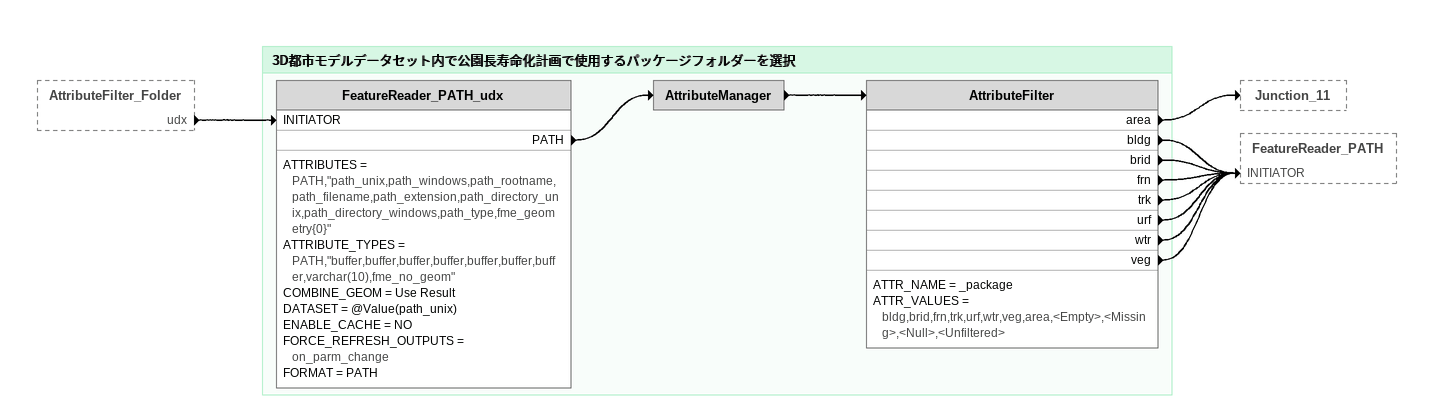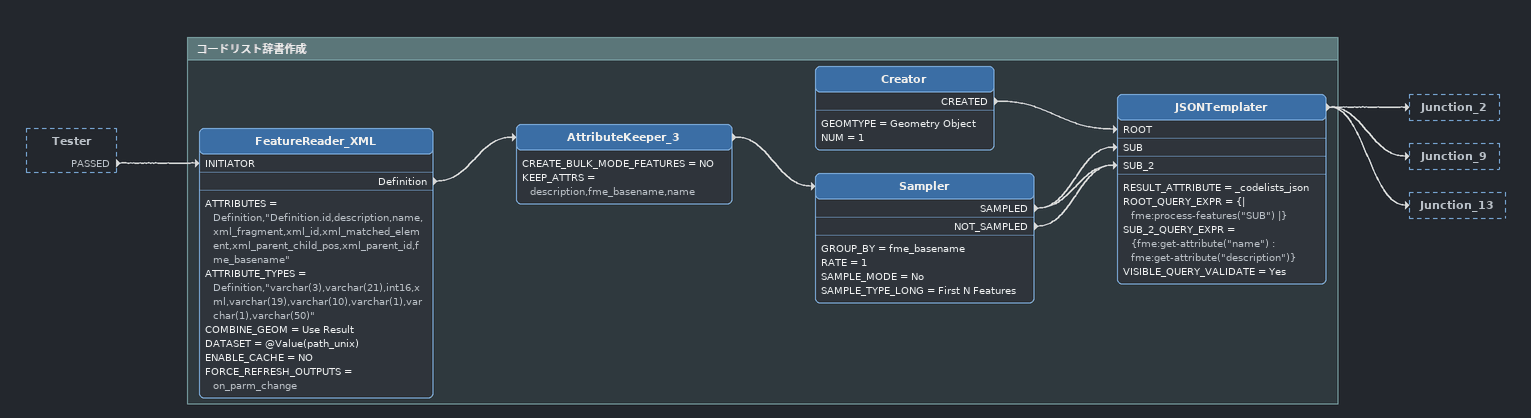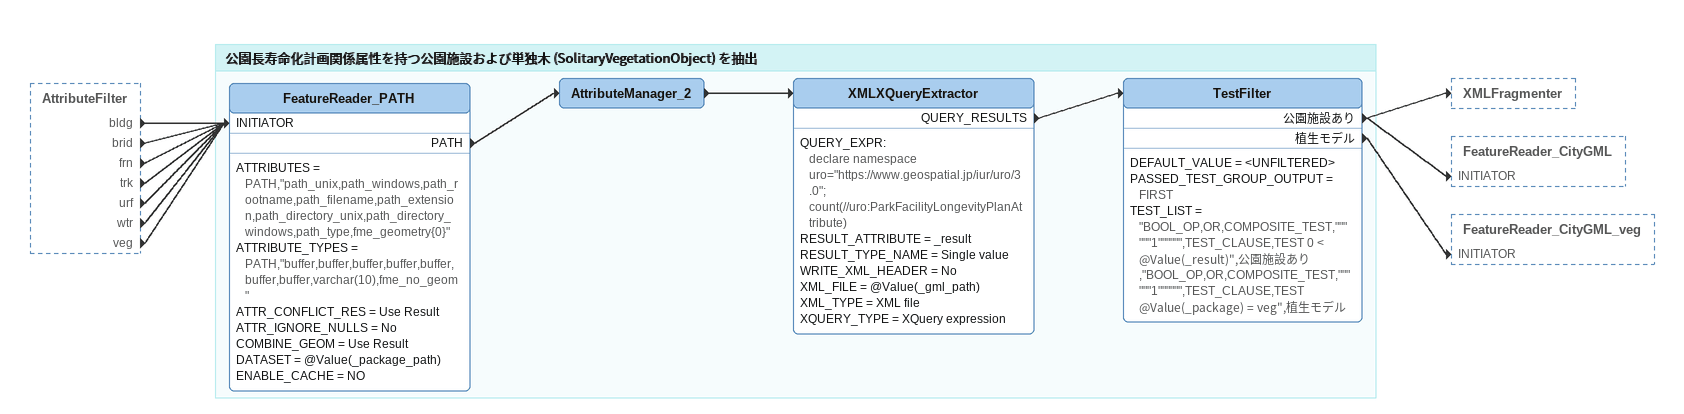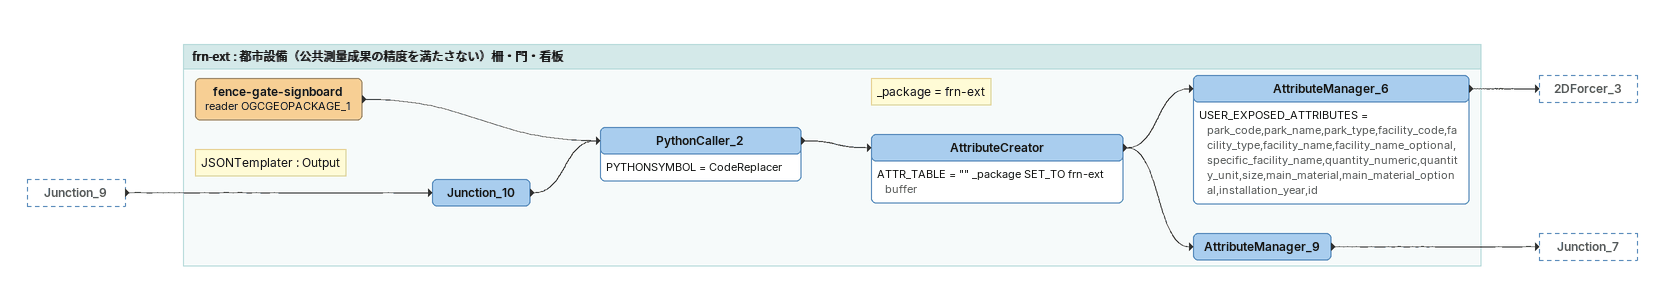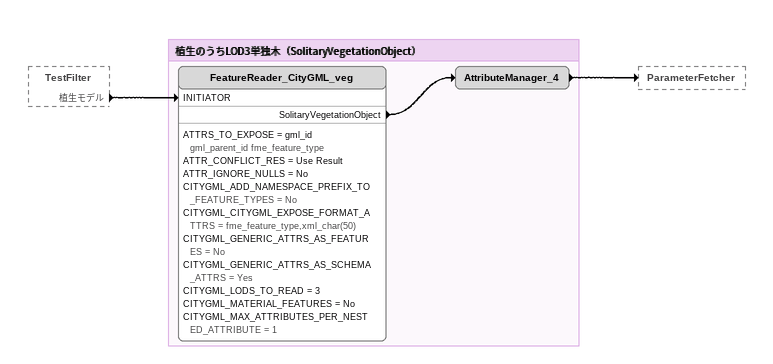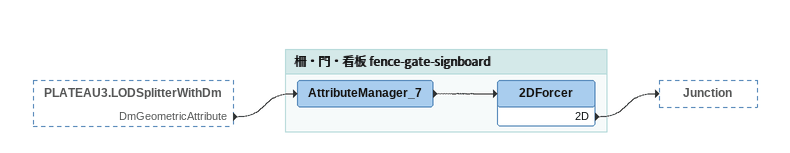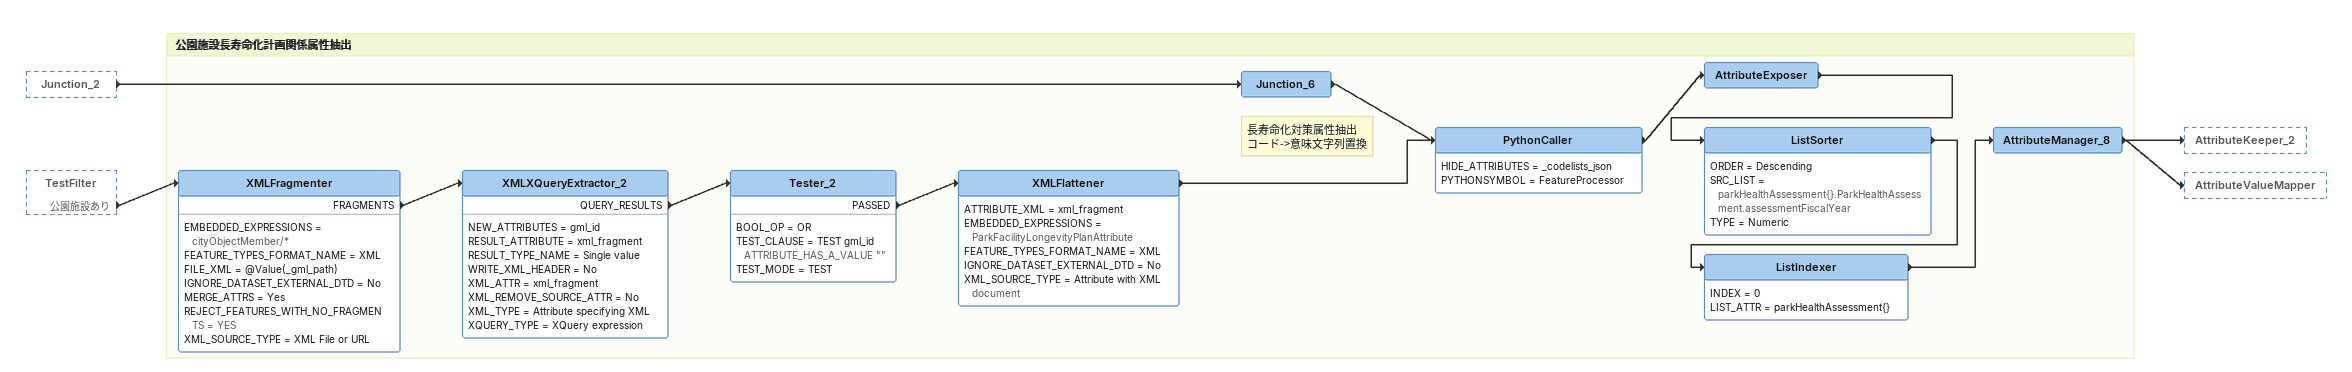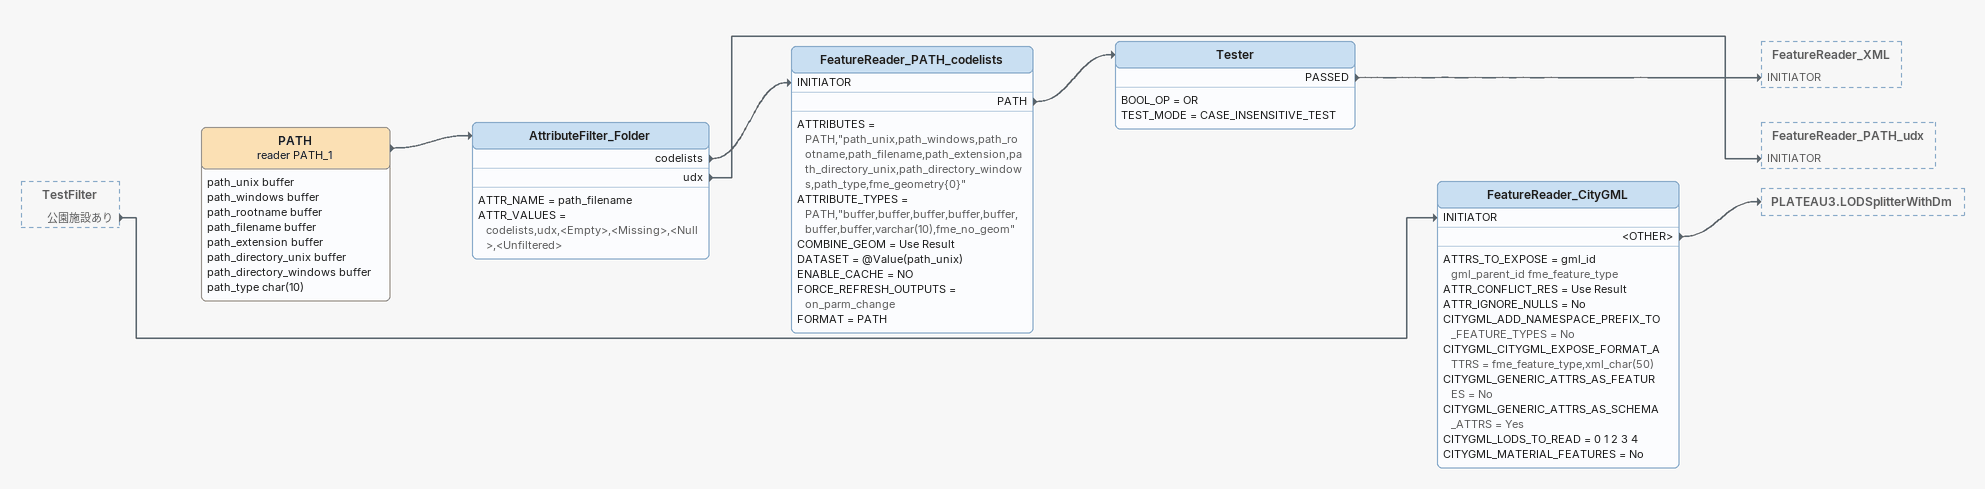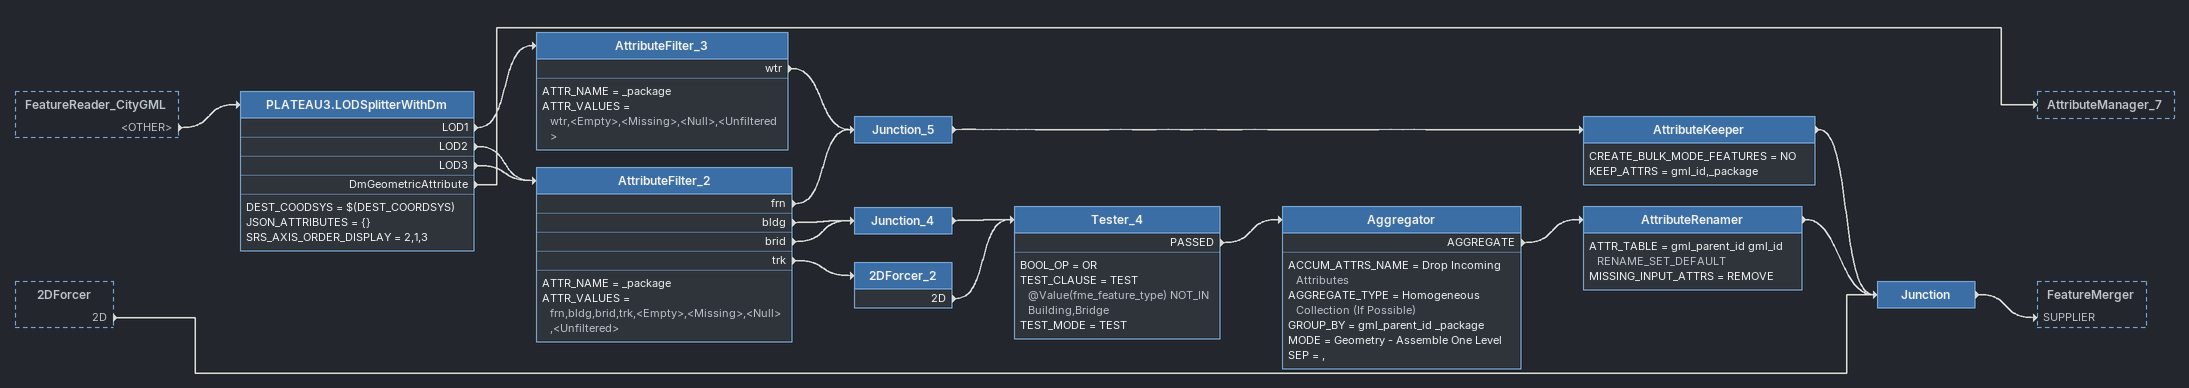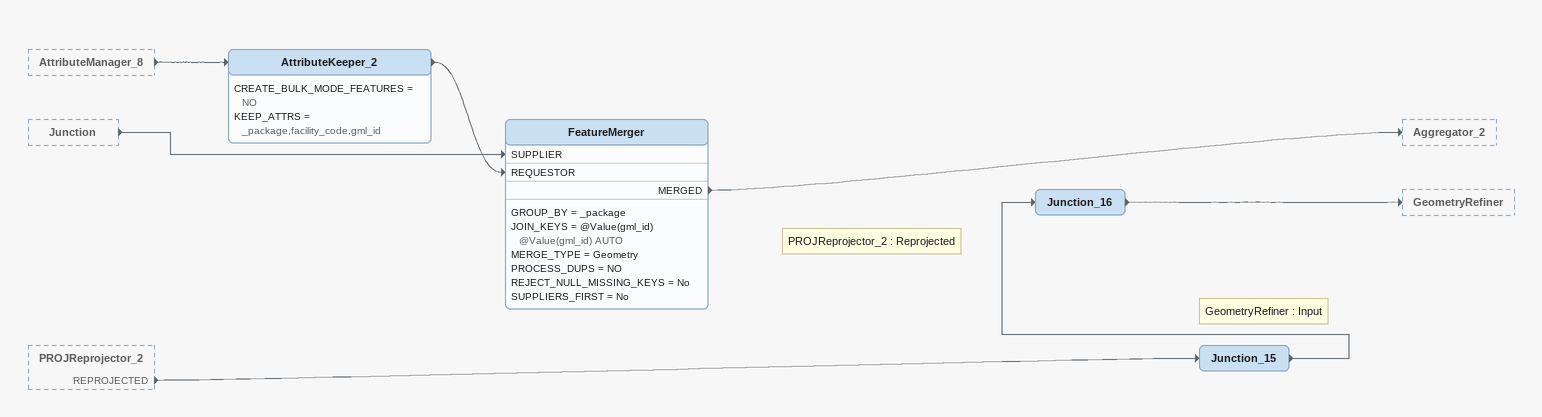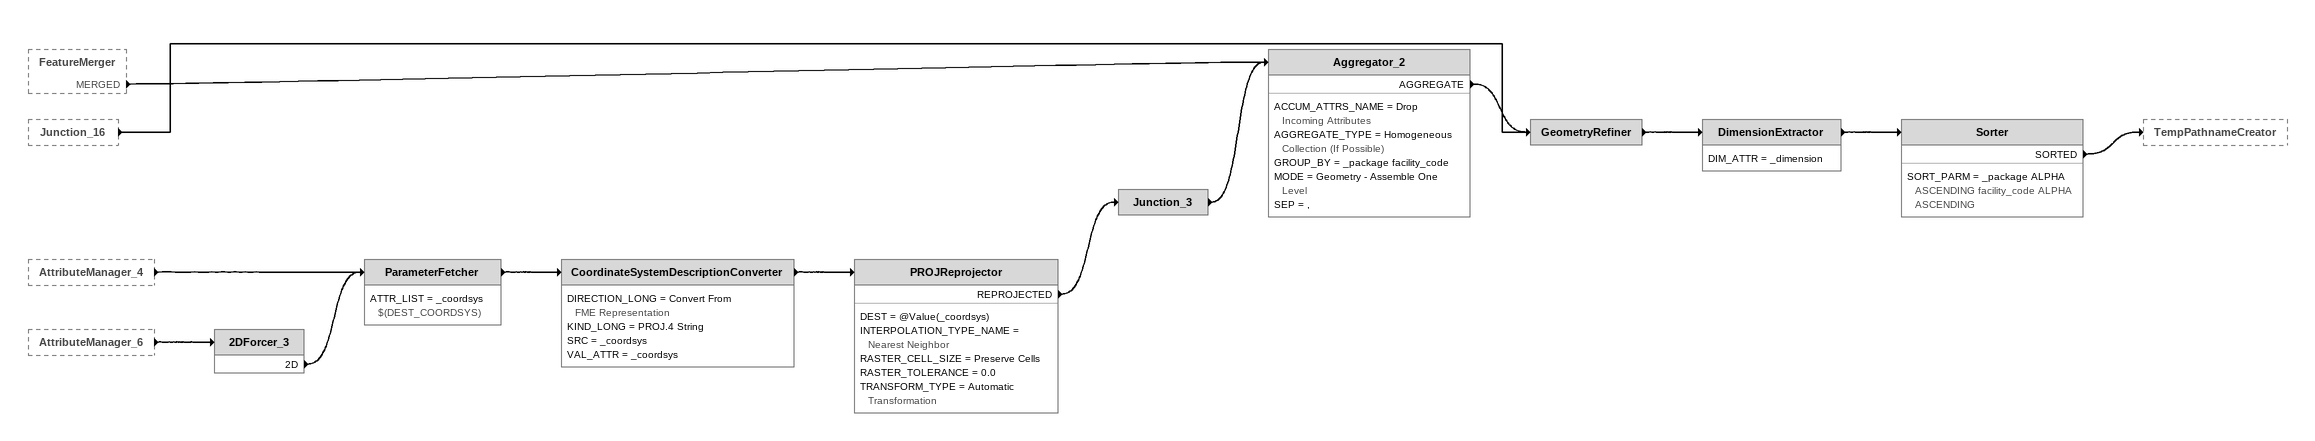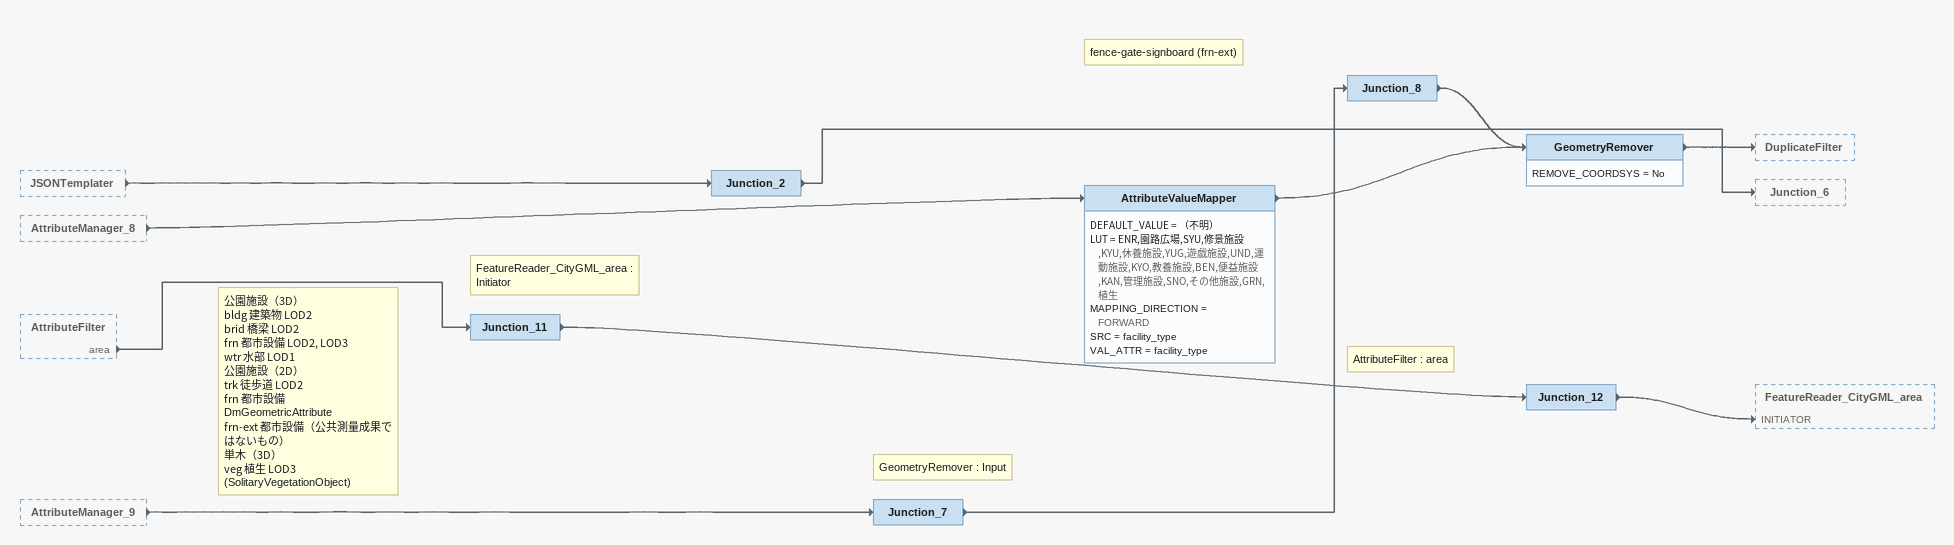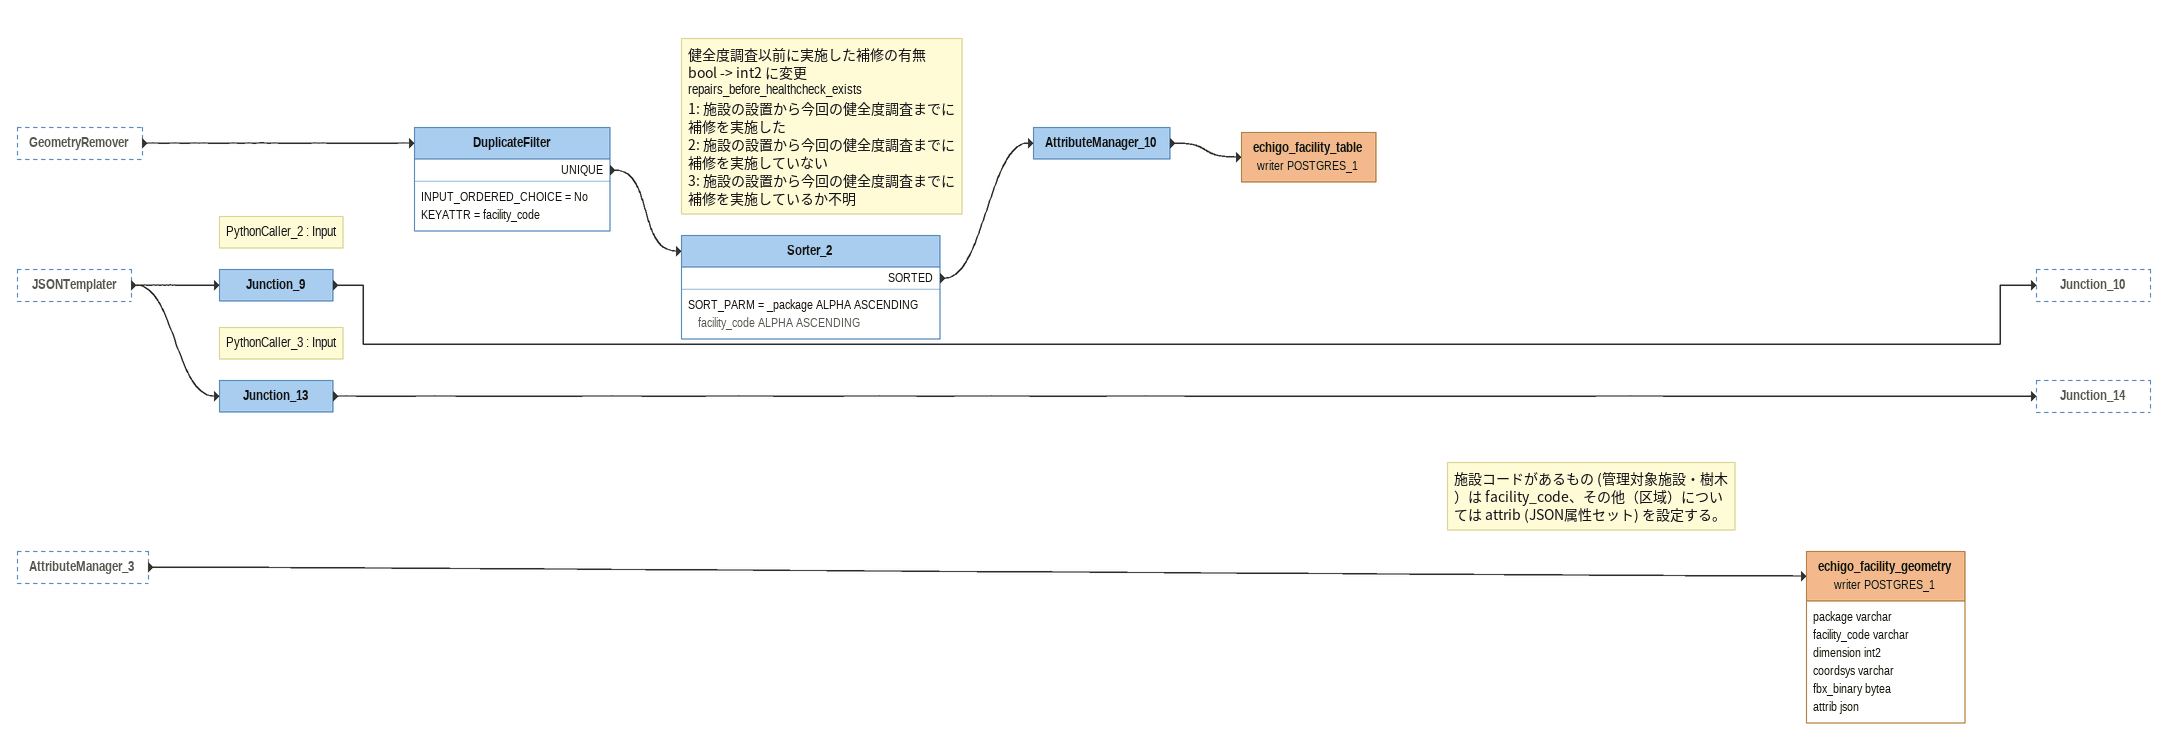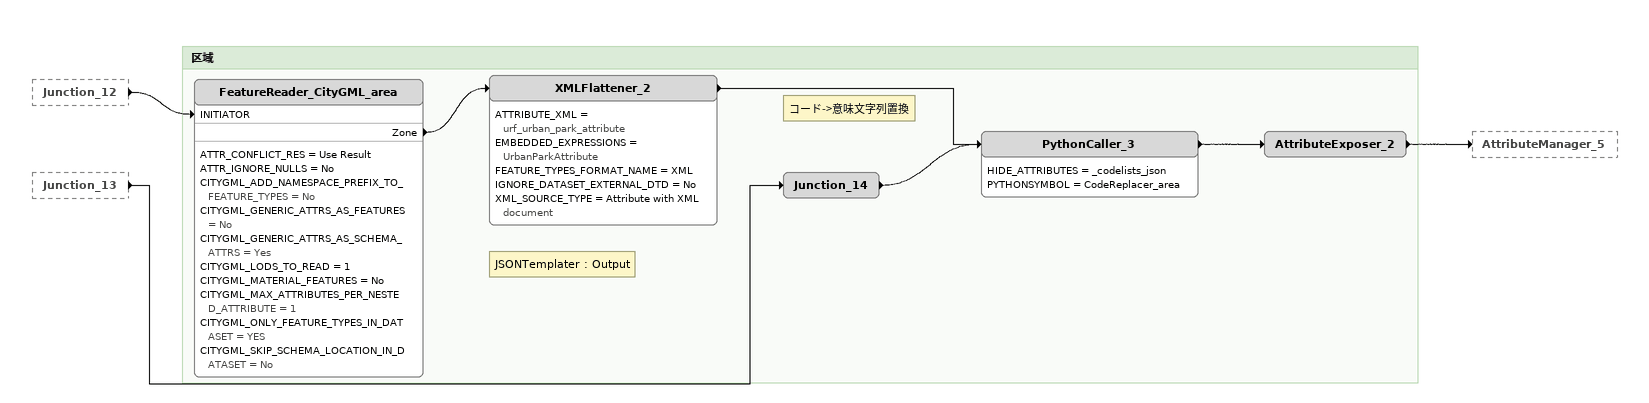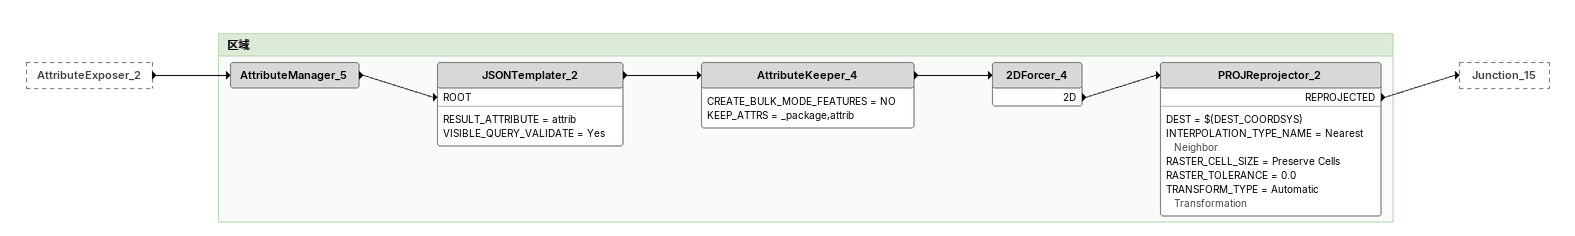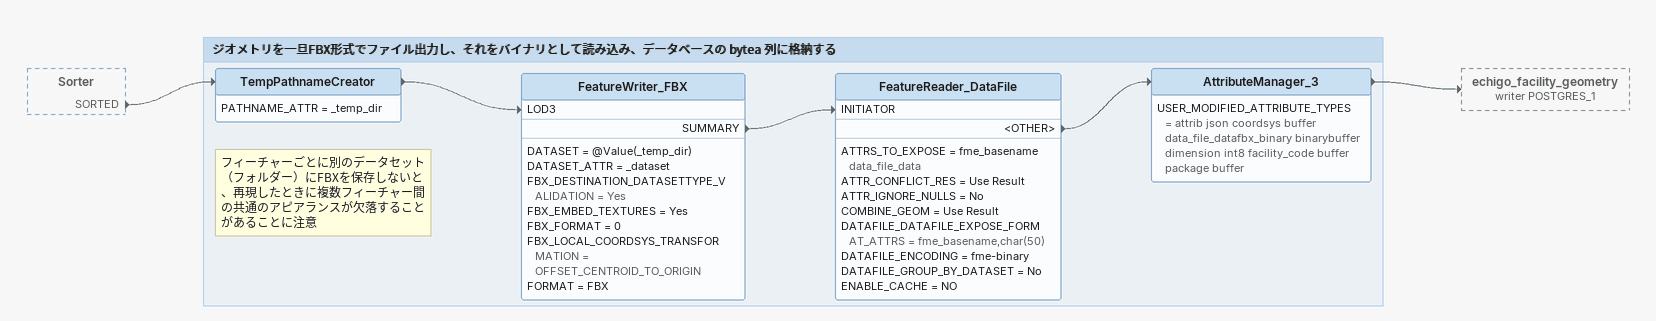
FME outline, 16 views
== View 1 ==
AttributeFilter_Folder [outside]
    udx -> FeatureReader_PATH_udx [INITIATOR]

Bookmark: 3D都市モデルデータセット内で公園長寿命化計画で使用するパッケージフォルダーを選択
FeatureReader_PATH_udx
    ATTRIBUTES = PATH,"path_unix,path_windows,path_rootname,path_filename,path_extension,path_directory_unix,path_directory_windows,path_type,fme_geometry{0}"
    ATTRIBUTE_TYPES = PATH,"buffer,buffer,buffer,buffer,buffer,buffer,buffer,varchar(10),fme_no_geom"
    COMBINE_GEOM = Use Result
    DATASET = @Value(path_unix)
    ENABLE_CACHE = NO
    FORCE_REFRESH_OUTPUTS = on_parm_change
    FORMAT = PATH
    PATH -> AttributeManager
AttributeManager
    -> AttributeFilter
AttributeFilter
    ATTR_NAME = _package
    ATTR_VALUES = bldg,brid,frn,trk,urf,wtr,veg,area,<Empty>,<Missing>,<Null>,<Unfiltered>
    area -> Junction_11
    bldg -> FeatureReader_PATH [INITIATOR]
    brid -> FeatureReader_PATH [INITIATOR]
    frn -> FeatureReader_PATH [INITIATOR]
    trk -> FeatureReader_PATH [INITIATOR]
    urf -> FeatureReader_PATH [INITIATOR]
    wtr -> FeatureReader_PATH [INITIATOR]
    veg -> FeatureReader_PATH [INITIATOR]

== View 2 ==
Tester [outside]
    PASSED -> FeatureReader_XML [INITIATOR]

Bookmark: コードリスト辞書作成
FeatureReader_XML
    ATTRIBUTES = Definition,"Definition.id,description,name,xml_fragment,xml_id,xml_matched_element,xml_parent_child_pos,xml_parent_id,fme_basename"
    ATTRIBUTE_TYPES = Definition,"varchar(3),varchar(21),int16,xml,varchar(19),varchar(10),varchar(1),varchar(1),varchar(50)"
    COMBINE_GEOM = Use Result
    DATASET = @Value(path_unix)
    ENABLE_CACHE = NO
    FORCE_REFRESH_OUTPUTS = on_parm_change
    Definition -> AttributeKeeper_3
AttributeKeeper_3
    CREATE_BULK_MODE_FEATURES = NO
    KEEP_ATTRS = description,fme_basename,name
    -> Sampler
Sampler
    GROUP_BY = fme_basename
    RATE = 1
    SAMPLE_MODE = No
    SAMPLE_TYPE_LONG = First N Features
    SAMPLED -> JSONTemplater [SUB]
    SAMPLED -> JSONTemplater [SUB_2]
    NOT_SAMPLED -> JSONTemplater [SUB_2]
Creator
    GEOMTYPE = Geometry Object
    NUM = 1
    CREATED -> JSONTemplater [ROOT]
JSONTemplater
    RESULT_ATTRIBUTE = _codelists_json
    ROOT_QUERY_EXPR = {| fme:process-features("SUB") |}
    SUB_2_QUERY_EXPR = {fme:get-attribute("name") : fme:get-attribute("description")}
    VISIBLE_QUERY_VALIDATE = Yes
    -> Junction_2
    -> Junction_9
    -> Junction_13

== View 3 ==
AttributeFilter [outside]
    bldg -> FeatureReader_PATH [INITIATOR]
    brid -> FeatureReader_PATH [INITIATOR]
    frn -> FeatureReader_PATH [INITIATOR]
    trk -> FeatureReader_PATH [INITIATOR]
    urf -> FeatureReader_PATH [INITIATOR]
    wtr -> FeatureReader_PATH [INITIATOR]
    veg -> FeatureReader_PATH [INITIATOR]

Bookmark: 公園長寿命化計画関係属性を持つ公園施設および単独木 (SolitaryVegetationObject) を抽出
FeatureReader_PATH
    ATTRIBUTES = PATH,"path_unix,path_windows,path_rootname,path_filename,path_extension,path_directory_unix,path_directory_windows,path_type,fme_geometry{0}"
    ATTRIBUTE_TYPES = PATH,"buffer,buffer,buffer,buffer,buffer,buffer,buffer,varchar(10),fme_no_geom"
    ATTR_CONFLICT_RES = Use Result
    ATTR_IGNORE_NULLS = No
    COMBINE_GEOM = Use Result
    DATASET = @Value(_package_path)
    ENABLE_CACHE = NO
    PATH -> AttributeManager_2
AttributeManager_2
    -> XMLXQueryExtractor
XMLXQueryExtractor
    QUERY_EXPR:
      declare namespace uro="https://www.geospatial.jp/iur/uro/3.0";
      count(//uro:ParkFacilityLongevityPlanAttribute)
    RESULT_ATTRIBUTE = _result
    RESULT_TYPE_NAME = Single value
    WRITE_XML_HEADER = No
    XML_FILE = @Value(_gml_path)
    XML_TYPE = XML file
    XQUERY_TYPE = XQuery expression
    QUERY_RESULTS -> TestFilter
TestFilter
    DEFAULT_VALUE = <UNFILTERED>
    PASSED_TEST_GROUP_OUTPUT = FIRST
    TEST_LIST = "BOOL_OP,OR,COMPOSITE_TEST,""""""1"""""",TEST_CLAUSE,TEST 0 < @Value(_result)",公園施設あり,"BOOL_OP,OR,COMPOSITE_TEST,""""""1"""""",TEST_CLAUSE,TEST @Value(_package) = veg",植生モデル
    公園施設あり -> XMLFragmenter
    公園施設あり -> FeatureReader_CityGML [INITIATOR]
    植生モデル -> FeatureReader_CityGML_veg [INITIATOR]

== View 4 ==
Junction_9 [outside]
    -> Junction_10

Bookmark: frn-ext : 都市設備（公共測量成果の精度を満たさない）柵・門・看板
Note: JSONTemplater : Output
Junction_10
    -> PythonCaller_2
fence-gate-signboard (reader OGCGEOPACKAGE_1)
    -> PythonCaller_2
PythonCaller_2
    PYTHONSYMBOL = CodeReplacer
    -> AttributeCreator
Note: _package = frn-ext
AttributeCreator
    ATTR_TABLE = "" _package SET_TO frn-ext buffer
    -> AttributeManager_6
    -> AttributeManager_9
AttributeManager_6
    USER_EXPOSED_ATTRIBUTES = park_code,park_name,park_type,facility_code,facility_type,facility_name,facility_name_optional,specific_facility_name,quantity_numeric,quantity_unit,size,main_material,main_material_optional,installation_year,id
    -> 2DForcer_3
AttributeManager_9
    -> Junction_7

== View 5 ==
TestFilter [outside]
    植生モデル -> FeatureReader_CityGML_veg [INITIATOR]

Bookmark: 植生のうちLOD3単独木（SolitaryVegetationObject）
FeatureReader_CityGML_veg
    ATTRS_TO_EXPOSE = gml_id gml_parent_id fme_feature_type
    ATTR_CONFLICT_RES = Use Result
    ATTR_IGNORE_NULLS = No
    CITYGML_ADD_NAMESPACE_PREFIX_TO_FEATURE_TYPES = No
    CITYGML_CITYGML_EXPOSE_FORMAT_ATTRS = fme_feature_type,xml_char(50)
    CITYGML_GENERIC_ATTRS_AS_FEATURES = No
    CITYGML_GENERIC_ATTRS_AS_SCHEMA_ATTRS = Yes
    CITYGML_LODS_TO_READ = 3
    CITYGML_MATERIAL_FEATURES = No
    CITYGML_MAX_ATTRIBUTES_PER_NESTED_ATTRIBUTE = 1
    SolitaryVegetationObject -> AttributeManager_4
AttributeManager_4
    -> ParameterFetcher

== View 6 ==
PLATEAU3.LODSplitterWithDm [outside]
    DmGeometricAttribute -> AttributeManager_7

Bookmark: 柵・門・看板 fence-gate-signboard
AttributeManager_7
    -> 2DForcer
2DForcer
    2D -> Junction

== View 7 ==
Junction_2 [outside]
    -> Junction_6
TestFilter [outside]
    公園施設あり -> XMLFragmenter

Bookmark: 公園施設長寿命化計画関係属性抽出
XMLFragmenter
    EMBEDDED_EXPRESSIONS = cityObjectMember/*
    FEATURE_TYPES_FORMAT_NAME = XML
    FILE_XML = @Value(_gml_path)
    IGNORE_DATASET_EXTERNAL_DTD = No
    MERGE_ATTRS = Yes
    REJECT_FEATURES_WITH_NO_FRAGMENTS = YES
    XML_SOURCE_TYPE = XML File or URL
    FRAGMENTS -> XMLXQueryExtractor_2
XMLXQueryExtractor_2
    NEW_ATTRIBUTES = gml_id
    RESULT_ATTRIBUTE = xml_fragment
    RESULT_TYPE_NAME = Single value
    WRITE_XML_HEADER = No
    XML_ATTR = xml_fragment
    XML_REMOVE_SOURCE_ATTR = No
    XML_TYPE = Attribute specifying XML
    XQUERY_TYPE = XQuery expression
    QUERY_RESULTS -> Tester_2
Tester_2
    BOOL_OP = OR
    TEST_CLAUSE = TEST gml_id ATTRIBUTE_HAS_A_VALUE ""
    TEST_MODE = TEST
    PASSED -> XMLFlattener
XMLFlattener
    ATTRIBUTE_XML = xml_fragment
    EMBEDDED_EXPRESSIONS = ParkFacilityLongevityPlanAttribute
    FEATURE_TYPES_FORMAT_NAME = XML
    IGNORE_DATASET_EXTERNAL_DTD = No
    XML_SOURCE_TYPE = Attribute with XML document
    -> PythonCaller
Junction_6
    -> PythonCaller
Note: 長寿命化対策属性抽出 / コード->意味文字列置換
PythonCaller
    HIDE_ATTRIBUTES = _codelists_json
    PYTHONSYMBOL = FeatureProcessor
    -> AttributeExposer
AttributeExposer
    -> ListSorter
ListSorter
    ORDER = Descending
    SRC_LIST = parkHealthAssessment{}.ParkHealthAssessment.assessmentFiscalYear
    TYPE = Numeric
    -> ListIndexer
ListIndexer
    INDEX = 0
    LIST_ATTR = parkHealthAssessment{}
    -> AttributeManager_8
AttributeManager_8
    -> AttributeKeeper_2
    -> AttributeValueMapper

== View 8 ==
TestFilter [outside]
    公園施設あり -> FeatureReader_CityGML [INITIATOR]
PATH (reader PATH_1)
    attributes: path_unix buffer, path_windows buffer, path_rootname buffer, path_filename buffer, path_extension buffer, path_directory_unix buffer, path_directory_windows buffer, path_type char(10)
    -> AttributeFilter_Folder
AttributeFilter_Folder
    ATTR_NAME = path_filename
    ATTR_VALUES = codelists,udx,<Empty>,<Missing>,<Null>,<Unfiltered>
    codelists -> FeatureReader_PATH_codelists [INITIATOR]
    udx -> FeatureReader_PATH_udx [INITIATOR]
FeatureReader_PATH_codelists
    ATTRIBUTES = PATH,"path_unix,path_windows,path_rootname,path_filename,path_extension,path_directory_unix,path_directory_windows,path_type,fme_geometry{0}"
    ATTRIBUTE_TYPES = PATH,"buffer,buffer,buffer,buffer,buffer,buffer,buffer,varchar(10),fme_no_geom"
    COMBINE_GEOM = Use Result
    DATASET = @Value(path_unix)
    ENABLE_CACHE = NO
    FORCE_REFRESH_OUTPUTS = on_parm_change
    FORMAT = PATH
    PATH -> Tester
Tester
    BOOL_OP = OR
    TEST_MODE = CASE_INSENSITIVE_TEST
    PASSED -> FeatureReader_XML [INITIATOR]
FeatureReader_CityGML
    ATTRS_TO_EXPOSE = gml_id gml_parent_id fme_feature_type
    ATTR_CONFLICT_RES = Use Result
    ATTR_IGNORE_NULLS = No
    CITYGML_ADD_NAMESPACE_PREFIX_TO_FEATURE_TYPES = No
    CITYGML_CITYGML_EXPOSE_FORMAT_ATTRS = fme_feature_type,xml_char(50)
    CITYGML_GENERIC_ATTRS_AS_FEATURES = No
    CITYGML_GENERIC_ATTRS_AS_SCHEMA_ATTRS = Yes
    CITYGML_LODS_TO_READ = 0 1 2 3 4
    CITYGML_MATERIAL_FEATURES = No
    <OTHER> -> PLATEAU3.LODSplitterWithDm

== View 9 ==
FeatureReader_CityGML [outside]
    <OTHER> -> PLATEAU3.LODSplitterWithDm
2DForcer [outside]
    2D -> Junction
PLATEAU3.LODSplitterWithDm
    DEST_COODSYS = $(DEST_COORDSYS)
    JSON_ATTRIBUTES = {}
    SRS_AXIS_ORDER_DISPLAY = 2,1,3
    LOD1 -> AttributeFilter_3
    LOD2 -> AttributeFilter_2
    LOD3 -> AttributeFilter_2
    DmGeometricAttribute -> AttributeManager_7
AttributeFilter_3
    ATTR_NAME = _package
    ATTR_VALUES = wtr,<Empty>,<Missing>,<Null>,<Unfiltered>
    wtr -> Junction_5
AttributeFilter_2
    ATTR_NAME = _package
    ATTR_VALUES = frn,bldg,brid,trk,<Empty>,<Missing>,<Null>,<Unfiltered>
    frn -> Junction_5
    bldg -> Junction_4
    brid -> Junction_4
    trk -> 2DForcer_2
Junction_5
    -> AttributeKeeper
AttributeKeeper
    CREATE_BULK_MODE_FEATURES = NO
    KEEP_ATTRS = gml_id,_package
    -> Junction
Junction_4
    -> Tester_4
2DForcer_2
    2D -> Tester_4
Tester_4
    BOOL_OP = OR
    TEST_CLAUSE = TEST @Value(fme_feature_type) NOT_IN Building,Bridge
    TEST_MODE = TEST
    PASSED -> Aggregator
Aggregator
    ACCUM_ATTRS_NAME = Drop Incoming Attributes
    AGGREGATE_TYPE = Homogeneous Collection (If Possible)
    GROUP_BY = gml_parent_id _package
    MODE = Geometry - Assemble One Level
    SEP = ,
    AGGREGATE -> AttributeRenamer
AttributeRenamer
    ATTR_TABLE = gml_parent_id gml_id RENAME_SET_DEFAULT
    MISSING_INPUT_ATTRS = REMOVE
    -> Junction
Junction
    -> FeatureMerger [SUPPLIER]

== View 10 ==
AttributeManager_8 [outside]
    -> AttributeKeeper_2
Junction [outside]
    -> FeatureMerger [SUPPLIER]
PROJReprojector_2 [outside]
    REPROJECTED -> Junction_15
AttributeKeeper_2
    CREATE_BULK_MODE_FEATURES = NO
    KEEP_ATTRS = _package,facility_code,gml_id
    -> FeatureMerger [REQUESTOR]
FeatureMerger
    GROUP_BY = _package
    JOIN_KEYS = @Value(gml_id) @Value(gml_id) AUTO
    MERGE_TYPE = Geometry
    PROCESS_DUPS = NO
    REJECT_NULL_MISSING_KEYS = No
    SUPPLIERS_FIRST = No
    MERGED -> Aggregator_2
Note: GeometryRefiner : Input
Junction_15
    -> Junction_16
Note: PROJReprojector_2 : Reprojected
Junction_16
    -> GeometryRefiner

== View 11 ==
FeatureMerger [outside]
    MERGED -> Aggregator_2
Junction_16 [outside]
    -> GeometryRefiner
AttributeManager_4 [outside]
    -> ParameterFetcher
AttributeManager_6 [outside]
    -> 2DForcer_3
2DForcer_3
    2D -> ParameterFetcher
ParameterFetcher
    ATTR_LIST = _coordsys $(DEST_COORDSYS)
    -> CoordinateSystemDescriptionConverter
CoordinateSystemDescriptionConverter
    DIRECTION_LONG = Convert From FME Representation
    KIND_LONG = PROJ.4 String
    SRC = _coordsys
    VAL_ATTR = _coordsys
    -> PROJReprojector
PROJReprojector
    DEST = @Value(_coordsys)
    INTERPOLATION_TYPE_NAME = Nearest Neighbor
    RASTER_CELL_SIZE = Preserve Cells
    RASTER_TOLERANCE = 0.0
    TRANSFORM_TYPE = Automatic Transformation
    REPROJECTED -> Junction_3
Junction_3
    -> Aggregator_2
Aggregator_2
    ACCUM_ATTRS_NAME = Drop Incoming Attributes
    AGGREGATE_TYPE = Homogeneous Collection (If Possible)
    GROUP_BY = _package facility_code
    MODE = Geometry - Assemble One Level
    SEP = ,
    AGGREGATE -> GeometryRefiner
GeometryRefiner
    -> DimensionExtractor
DimensionExtractor
    DIM_ATTR = _dimension
    -> Sorter
Sorter
    SORT_PARM = _package ALPHA ASCENDING facility_code ALPHA ASCENDING
    SORTED -> TempPathnameCreator

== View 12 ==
JSONTemplater [outside]
    -> Junction_2
AttributeManager_8 [outside]
    -> AttributeValueMapper
AttributeFilter [outside]
    area -> Junction_11
AttributeManager_9 [outside]
    -> Junction_7
Note: 公園施設（3D） / bldg 建築物 LOD2 / brid 橋梁 LOD2 / frn 都市設備 LOD2, LOD3 / wtr 水部 LOD1 / 公園施設（2D） / trk 徒歩道 LOD2 / frn 都市設備 DmGeometricAttribute / frn-ext 都市設備（公共測量成果ではないもの） / 単木（3D） / veg 植生 LOD3 (SolitaryVegetationObject)
Note: FeatureReader_CityGML_area : Initiator
Junction_11
    -> Junction_12
Note: AttributeFilter : area
Junction_12
    -> FeatureReader_CityGML_area [INITIATOR]
Junction_2
    -> Junction_6
AttributeValueMapper
    DEFAULT_VALUE = （不明）
    LUT = ENR,園路広場,SYU,修景施設,KYU,休養施設,YUG,遊戯施設,UND,運動施設,KYO,教養施設,BEN,便益施設,KAN,管理施設,SNO,その他施設,GRN,植生
    MAPPING_DIRECTION = FORWARD
    SRC = facility_type
    VAL_ATTR = facility_type
    -> GeometryRemover
Note: GeometryRemover : Input
Junction_7
    -> Junction_8
Note: fence-gate-signboard (frn-ext)
Junction_8
    -> GeometryRemover
GeometryRemover
    REMOVE_COORDSYS = No
    -> DuplicateFilter

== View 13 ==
GeometryRemover [outside]
    -> DuplicateFilter
JSONTemplater [outside]
    -> Junction_9
    -> Junction_13
AttributeManager_3 [outside]
    -> echigo_facility_geometry (writer POSTGRES_1)
Note: PythonCaller_2 : Input
Junction_9
    -> Junction_10
Note: PythonCaller_3 : Input
Junction_13
    -> Junction_14
Note: 施設コードがあるもの (管理対象施設・樹木）は facility_code、その他（区域）については attrib (JSON属性セット) を設定する。
echigo_facility_geometry (writer POSTGRES_1)
    attributes: package varchar, facility_code varchar, dimension int2, coordsys varchar, fbx_binary bytea, attrib json
DuplicateFilter
    INPUT_ORDERED_CHOICE = No
    KEYATTR = facility_code
    UNIQUE -> Sorter_2
Note: 健全度調査以前に実施した補修の有無 / bool -> int2 に変更 / repairs_before_healthcheck_exists / 1: 施設の設置から今回の健全度調査までに補修を実施した / 2: 施設の設置から今回の健全度調査までに補修を実施していない / 3: 施設の設置から今回の健全度調査までに補修を実施しているか不明
Sorter_2
    SORT_PARM = _package ALPHA ASCENDING facility_code ALPHA ASCENDING
    SORTED -> AttributeManager_10
AttributeManager_10
    -> echigo_facility_table (writer POSTGRES_1)
echigo_facility_table (writer POSTGRES_1)

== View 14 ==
Junction_12 [outside]
    -> FeatureReader_CityGML_area [INITIATOR]
Junction_13 [outside]
    -> Junction_14

Bookmark: 区域
FeatureReader_CityGML_area
    ATTR_CONFLICT_RES = Use Result
    ATTR_IGNORE_NULLS = No
    CITYGML_ADD_NAMESPACE_PREFIX_TO_FEATURE_TYPES = No
    CITYGML_GENERIC_ATTRS_AS_FEATURES = No
    CITYGML_GENERIC_ATTRS_AS_SCHEMA_ATTRS = Yes
    CITYGML_LODS_TO_READ = 1
    CITYGML_MATERIAL_FEATURES = No
    CITYGML_MAX_ATTRIBUTES_PER_NESTED_ATTRIBUTE = 1
    CITYGML_ONLY_FEATURE_TYPES_IN_DATASET = YES
    CITYGML_SKIP_SCHEMA_LOCATION_IN_DATASET = No
    Zone -> XMLFlattener_2
XMLFlattener_2
    ATTRIBUTE_XML = urf_urban_park_attribute
    EMBEDDED_EXPRESSIONS = UrbanParkAttribute
    FEATURE_TYPES_FORMAT_NAME = XML
    IGNORE_DATASET_EXTERNAL_DTD = No
    XML_SOURCE_TYPE = Attribute with XML document
    -> PythonCaller_3
Note: JSONTemplater : Output
Junction_14
    -> PythonCaller_3
Note: コード->意味文字列置換
PythonCaller_3
    HIDE_ATTRIBUTES = _codelists_json
    PYTHONSYMBOL = CodeReplacer_area
    -> AttributeExposer_2
AttributeExposer_2
    -> AttributeManager_5

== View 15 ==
AttributeExposer_2 [outside]
    -> AttributeManager_5

Bookmark: 区域
AttributeManager_5
    -> JSONTemplater_2 [ROOT]
JSONTemplater_2
    RESULT_ATTRIBUTE = attrib
    VISIBLE_QUERY_VALIDATE = Yes
    -> AttributeKeeper_4
AttributeKeeper_4
    CREATE_BULK_MODE_FEATURES = NO
    KEEP_ATTRS = _package,attrib
    -> 2DForcer_4
2DForcer_4
    2D -> PROJReprojector_2
PROJReprojector_2
    DEST = $(DEST_COORDSYS)
    INTERPOLATION_TYPE_NAME = Nearest Neighbor
    RASTER_CELL_SIZE = Preserve Cells
    RASTER_TOLERANCE = 0.0
    TRANSFORM_TYPE = Automatic Transformation
    REPROJECTED -> Junction_15

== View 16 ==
Sorter [outside]
    SORTED -> TempPathnameCreator

Bookmark: ジオメトリを一旦FBX形式でファイル出力し、それをバイナリとして読み込み、データベースの bytea 列に格納する
Note: フィーチャーごとに別のデータセット（フォルダー）にFBXを保存しないと、再現したときに複数フィーチャー間の共通のアピアランスが欠落することがあることに注意
TempPathnameCreator
    PATHNAME_ATTR = _temp_dir
    -> FeatureWriter_FBX [LOD3]
FeatureWriter_FBX
    DATASET = @Value(_temp_dir)
    DATASET_ATTR = _dataset
    FBX_DESTINATION_DATASETTYPE_VALIDATION = Yes
    FBX_EMBED_TEXTURES = Yes
    FBX_FORMAT = 0
    FBX_LOCAL_COORDSYS_TRANSFORMATION = OFFSET_CENTROID_TO_ORIGIN
    FORMAT = FBX
    SUMMARY -> FeatureReader_DataFile [INITIATOR]
FeatureReader_DataFile
    ATTRS_TO_EXPOSE = fme_basename data_file_data
    ATTR_CONFLICT_RES = Use Result
    ATTR_IGNORE_NULLS = No
    COMBINE_GEOM = Use Result
    DATAFILE_DATAFILE_EXPOSE_FORMAT_ATTRS = fme_basename,char(50)
    DATAFILE_ENCODING = fme-binary
    DATAFILE_GROUP_BY_DATASET = No
    ENABLE_CACHE = NO
    <OTHER> -> AttributeManager_3
AttributeManager_3
    USER_MODIFIED_ATTRIBUTE_TYPES = attrib json coordsys buffer data_file_datafbx_binary binarybuffer dimension int8 facility_code buffer package buffer
    -> echigo_facility_geometry (writer POSTGRES_1)
